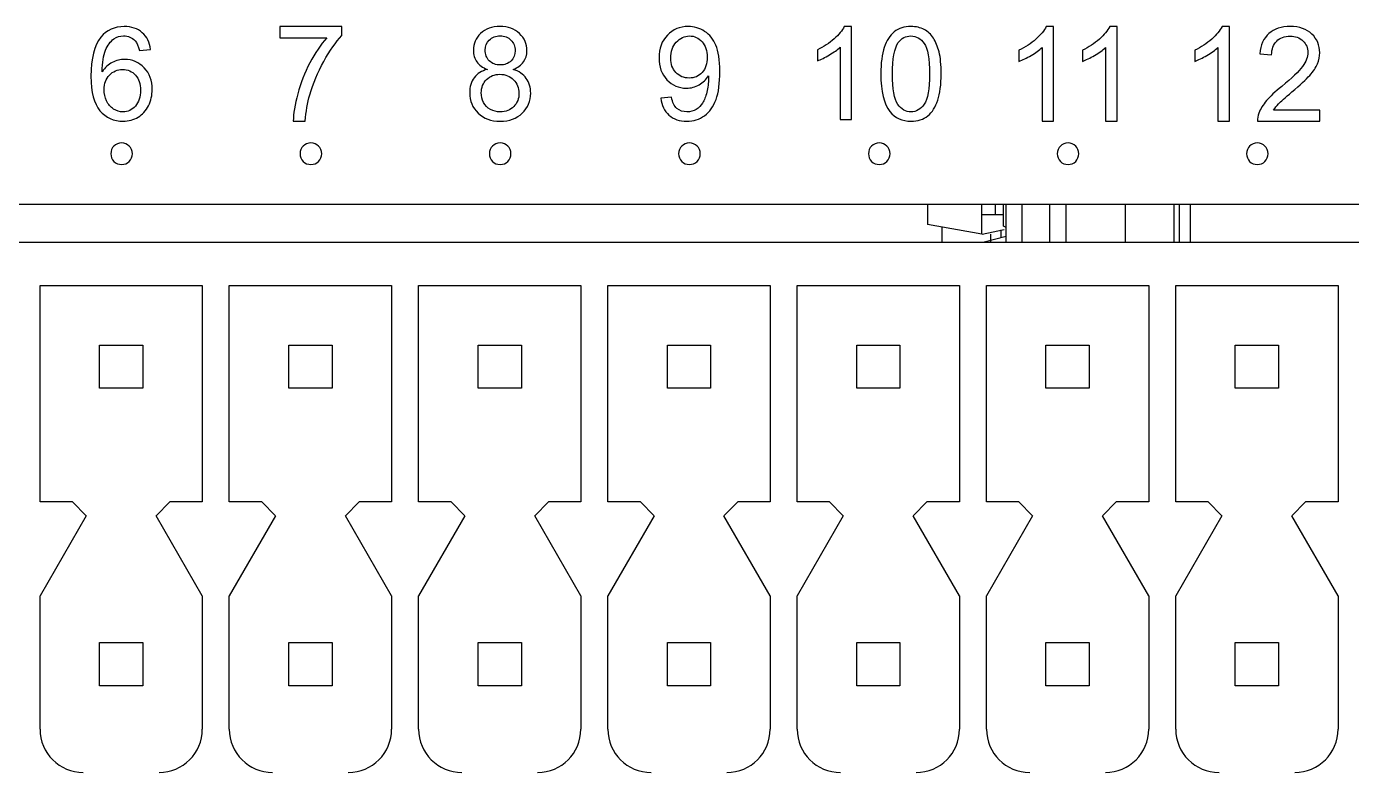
# Model space of a CAD drawing. Header units: millimetres. Extents: x 4086 to 8318, y 123 to 1549.
# Drawn here: x 6986.23 to 7010.73, y 1065.42 to 1079.21 of the extents above; entities that cross this region are included whole.
import ezdxf

# ---------------------------------------------------------------- set-up
doc = ezdxf.new("R2010")
doc.units = ezdxf.units.MM
doc.layers.add('20_ALL_FEATURES', color=7, linetype='Continuous')
doc.layers.add('layer 3', color=7, linetype='Continuous')

msp = doc.modelspace()

# ---------------------------------------------------------------- linework, layer by layer
at = {"layer": '20_ALL_FEATURES', "color": 7, "linetype": 'Continuous'}
for p, q in [((7036.033, 1075.925), (6960.933, 1075.925)), ((7002.895, 1075.925), (7002.895, 1075.553)), ((7003.895, 1075.376), (7003.895, 1075.925)), ((7004.145, 1075.925), (7004.145, 1075.736)), ((7004.295, 1075.524), (7004.295, 1075.925)), ((7004.345, 1075.225), (7004.345, 1075.925)), ((7004.645, 1075.225), (7004.645, 1075.925)), ((7005.155, 1075.225), (7005.155, 1075.925)), ((7005.455, 1075.225), (7005.455, 1075.925)), ((7006.556, 1075.225), (7006.556, 1075.925)), ((7007.455, 1075.225), (7007.455, 1075.925)), ((7007.555, 1075.225), (7007.555, 1075.925)), ((7007.755, 1075.225), (7007.755, 1075.925)), ((7003.895, 1075.376), (7002.895, 1075.553)), ((7003.895, 1075.736), (7004.295, 1075.736)), ((7003.155, 1075.507), (7003.155, 1075.225)), ((7003.905, 1075.376), (7004.308, 1075.462)), ((7004.345, 1075.333), (7003.939, 1075.225)), ((7004.055, 1075.376), (7004.055, 1075.225)), ((7004.255, 1075.309), (7004.255, 1075.451)), ((7004.345, 1075.499), (7004.295, 1075.524)), ((6961.533, 1075.225), (7035.433, 1075.225)), ((6986.483, 1070.425), (6986.483, 1074.425)), ((6986.483, 1074.425), (6989.483, 1074.425)), ((6989.483, 1074.425), (6989.483, 1070.425)), ((6989.983, 1070.425), (6989.983, 1074.425)), ((6989.983, 1074.425), (6992.983, 1074.425)), ((6992.983, 1074.425), (6992.983, 1070.425)), ((6993.483, 1070.425), (6993.483, 1074.425)), ((6993.483, 1074.425), (6996.483, 1074.425)), ((6996.483, 1074.425), (6996.483, 1070.425)), ((6996.983, 1070.425), (6996.983, 1074.425)), ((6996.983, 1074.425), (6999.983, 1074.425)), ((6999.983, 1074.425), (6999.983, 1070.425)), ((7000.483, 1070.425), (7000.483, 1074.425)), ((7000.483, 1074.425), (7003.483, 1074.425)), ((7003.483, 1074.425), (7003.483, 1070.425)), ((7003.983, 1070.425), (7003.983, 1074.425)), ((7003.983, 1074.425), (7006.983, 1074.425)), ((7006.983, 1074.425), (7006.983, 1070.425)), ((7007.483, 1070.425), (7007.483, 1074.425)), ((7007.483, 1074.425), (7010.483, 1074.425)), ((7010.483, 1074.425), (7010.483, 1070.425)), ((6987.583, 1072.525), (6987.583, 1073.325)), ((6987.583, 1073.325), (6988.383, 1073.325)), ((6988.383, 1073.325), (6988.383, 1072.525)), ((6991.083, 1072.525), (6991.083, 1073.325)), ((6991.083, 1073.325), (6991.883, 1073.325)), ((6991.883, 1073.325), (6991.883, 1072.525)), ((6994.583, 1072.525), (6994.583, 1073.325)), ((6994.583, 1073.325), (6995.383, 1073.325)), ((6995.383, 1073.325), (6995.383, 1072.525)), ((6998.083, 1072.525), (6998.083, 1073.325)), ((6998.083, 1073.325), (6998.883, 1073.325)), ((6998.883, 1073.325), (6998.883, 1072.525)), ((7001.583, 1072.525), (7001.583, 1073.325)), ((7001.583, 1073.325), (7002.383, 1073.325)), ((7002.383, 1073.325), (7002.383, 1072.525)), ((7005.083, 1072.525), (7005.083, 1073.325)), ((7005.083, 1073.325), (7005.883, 1073.325)), ((7005.883, 1073.325), (7005.883, 1072.525)), ((7008.583, 1072.525), (7008.583, 1073.325)), ((7008.583, 1073.325), (7009.383, 1073.325)), ((7009.383, 1073.325), (7009.383, 1072.525)), ((6988.383, 1072.525), (6987.583, 1072.525)), ((6991.883, 1072.525), (6991.083, 1072.525)), ((6995.383, 1072.525), (6994.583, 1072.525)), ((6998.883, 1072.525), (6998.083, 1072.525)), ((7002.383, 1072.525), (7001.583, 1072.525)), ((7005.883, 1072.525), (7005.083, 1072.525)), ((7009.383, 1072.525), (7008.583, 1072.525)), ((6987.083, 1070.425), (6986.483, 1070.425)), ((6987.083, 1070.425), (6987.336, 1070.171)), ((6988.629, 1070.171), (6988.883, 1070.425)), ((6989.483, 1070.425), (6988.883, 1070.425)), ((6990.583, 1070.425), (6989.983, 1070.425)), ((6990.583, 1070.425), (6990.836, 1070.171)), ((6992.129, 1070.171), (6992.383, 1070.425)), ((6992.983, 1070.425), (6992.383, 1070.425)), ((6994.083, 1070.425), (6993.483, 1070.425)), ((6994.083, 1070.425), (6994.336, 1070.171)), ((6995.629, 1070.171), (6995.883, 1070.425)), ((6996.483, 1070.425), (6995.883, 1070.425)), ((6997.583, 1070.425), (6996.983, 1070.425)), ((6997.583, 1070.425), (6997.836, 1070.171)), ((6999.129, 1070.171), (6999.383, 1070.425)), ((6999.983, 1070.425), (6999.383, 1070.425)), ((7001.083, 1070.425), (7000.483, 1070.425)), ((7001.083, 1070.425), (7001.336, 1070.171)), ((7002.629, 1070.171), (7002.883, 1070.425)), ((7003.483, 1070.425), (7002.883, 1070.425)), ((7004.583, 1070.425), (7003.983, 1070.425)), ((7004.583, 1070.425), (7004.836, 1070.171)), ((7006.129, 1070.171), (7006.383, 1070.425)), ((7006.983, 1070.425), (7006.383, 1070.425)), ((7008.083, 1070.425), (7007.483, 1070.425)), ((7008.083, 1070.425), (7008.336, 1070.171)), ((7009.629, 1070.171), (7009.883, 1070.425)), ((7010.483, 1070.425), (7009.883, 1070.425)), ((6987.336, 1070.171), (6986.483, 1068.692)), ((6989.483, 1068.692), (6988.629, 1070.171)), ((6990.836, 1070.171), (6989.983, 1068.692)), ((6992.983, 1068.692), (6992.129, 1070.171)), ((6994.336, 1070.171), (6993.483, 1068.692)), ((6996.483, 1068.692), (6995.629, 1070.171)), ((6997.836, 1070.171), (6996.983, 1068.692)), ((6999.983, 1068.692), (6999.129, 1070.171)), ((7001.336, 1070.171), (7000.483, 1068.692)), ((7003.483, 1068.692), (7002.629, 1070.171)), ((7004.836, 1070.171), (7003.983, 1068.692)), ((7006.983, 1068.692), (7006.129, 1070.171)), ((7008.336, 1070.171), (7007.483, 1068.692)), ((7010.483, 1068.692), (7009.629, 1070.171)), ((6986.483, 1066.225), (6986.483, 1068.692)), ((6989.483, 1068.692), (6989.483, 1066.225)), ((6989.983, 1066.225), (6989.983, 1068.692)), ((6992.983, 1068.692), (6992.983, 1066.225)), ((6993.483, 1066.225), (6993.483, 1068.692)), ((6996.483, 1068.692), (6996.483, 1066.225)), ((6996.983, 1066.225), (6996.983, 1068.692)), ((6999.983, 1068.692), (6999.983, 1066.225)), ((7000.483, 1066.225), (7000.483, 1068.692)), ((7003.483, 1068.692), (7003.483, 1066.225)), ((7003.983, 1066.225), (7003.983, 1068.692)), ((7006.983, 1068.692), (7006.983, 1066.225)), ((7007.483, 1066.225), (7007.483, 1068.692)), ((7010.483, 1068.692), (7010.483, 1066.225)), ((6987.583, 1067.025), (6987.583, 1067.825)), ((6987.583, 1067.825), (6988.383, 1067.825)), ((6988.383, 1067.825), (6988.383, 1067.025)), ((6991.083, 1067.025), (6991.083, 1067.825)), ((6991.083, 1067.825), (6991.883, 1067.825)), ((6991.883, 1067.825), (6991.883, 1067.025)), ((6994.583, 1067.025), (6994.583, 1067.825)), ((6994.583, 1067.825), (6995.383, 1067.825)), ((6995.383, 1067.825), (6995.383, 1067.025)), ((6998.083, 1067.025), (6998.083, 1067.825)), ((6998.083, 1067.825), (6998.883, 1067.825)), ((6998.883, 1067.825), (6998.883, 1067.025)), ((7001.583, 1067.025), (7001.583, 1067.825)), ((7001.583, 1067.825), (7002.383, 1067.825)), ((7002.383, 1067.825), (7002.383, 1067.025)), ((7005.083, 1067.025), (7005.083, 1067.825)), ((7005.083, 1067.825), (7005.883, 1067.825)), ((7005.883, 1067.825), (7005.883, 1067.025)), ((7008.583, 1067.025), (7008.583, 1067.825)), ((7008.583, 1067.825), (7009.383, 1067.825)), ((7009.383, 1067.825), (7009.383, 1067.025)), ((6988.383, 1067.025), (6987.583, 1067.025)), ((6991.883, 1067.025), (6991.083, 1067.025)), ((6995.383, 1067.025), (6994.583, 1067.025)), ((6998.883, 1067.025), (6998.083, 1067.025)), ((7002.383, 1067.025), (7001.583, 1067.025)), ((7005.883, 1067.025), (7005.083, 1067.025)), ((7009.383, 1067.025), (7008.583, 1067.025))]:
    msp.add_line(p, q, dxfattribs=at)
for centre, start, end in [((6987.283, 1066.225), 180, 270), ((6988.683, 1066.225), 270, 0), ((6990.783, 1066.225), 180, 270), ((6992.183, 1066.225), 270, 0), ((6994.283, 1066.225), 180, 270), ((6995.683, 1066.225), 270, 0), ((6997.783, 1066.225), 180, 270), ((6999.183, 1066.225), 270, 0), ((7001.283, 1066.225), 180, 270), ((7002.683, 1066.225), 270, 0), ((7004.783, 1066.225), 180, 270), ((7006.183, 1066.225), 270, 0), ((7008.283, 1066.225), 180, 270), ((7009.683, 1066.225), 270, 0)]:
    msp.add_arc(centre, 0.8, start, end, dxfattribs=at)
at = {"layer": 'layer 3'}
for points, knots in [([(6988.528, 1078.786), (6988.528, 1078.786), (6988.32, 1078.769), (6988.32, 1078.769), (6988.32, 1078.769), (6988.301, 1078.851), (6988.275, 1078.912), (6988.24, 1078.949), (6988.24, 1078.949), (6988.183, 1079.009), (6988.112, 1079.039), (6988.028, 1079.039), (6988.028, 1079.039), (6987.961, 1079.039), (6987.901, 1079.021), (6987.849, 1078.983), (6987.849, 1078.983), (6987.783, 1078.935), (6987.731, 1078.865), (6987.693, 1078.772), (6987.693, 1078.772), (6987.654, 1078.679), (6987.634, 1078.547), (6987.633, 1078.376), (6987.633, 1078.376), (6987.684, 1078.453), (6987.746, 1078.51), (6987.819, 1078.547), (6987.819, 1078.547), (6987.893, 1078.585), (6987.969, 1078.604), (6988.05, 1078.604), (6988.05, 1078.604), (6988.19, 1078.604), (6988.31, 1078.552), (6988.409, 1078.448), (6988.409, 1078.448), (6988.508, 1078.345), (6988.557, 1078.212), (6988.557, 1078.048), (6988.557, 1078.048), (6988.557, 1077.94), (6988.534, 1077.84), (6988.488, 1077.748), (6988.488, 1077.748), (6988.441, 1077.655), (6988.377, 1077.585), (6988.296, 1077.536), (6988.296, 1077.536), (6988.215, 1077.487), (6988.123, 1077.462), (6988.02, 1077.462), (6988.02, 1077.462), (6987.845, 1077.462), (6987.702, 1077.526), (6987.591, 1077.655), (6987.591, 1077.655), (6987.48, 1077.784), (6987.425, 1077.997), (6987.425, 1078.293), (6987.425, 1078.293), (6987.425, 1078.624), (6987.486, 1078.865), (6987.609, 1079.015), (6987.609, 1079.015), (6987.715, 1079.146), (6987.86, 1079.212), (6988.041, 1079.212), (6988.041, 1079.212), (6988.176, 1079.212), (6988.287, 1079.174), (6988.373, 1079.098), (6988.373, 1079.098), (6988.459, 1079.023), (6988.511, 1078.919), (6988.528, 1078.786)], [0, 0, 0, 0, 0.05, 0.05, 0.05, 0.05, 0.1, 0.1, 0.1, 0.1, 0.15, 0.15, 0.15, 0.15, 0.2, 0.2, 0.2, 0.2, 0.25, 0.25, 0.25, 0.25, 0.3, 0.3, 0.3, 0.3, 0.35, 0.35, 0.35, 0.35, 0.4, 0.4, 0.4, 0.4, 0.45, 0.45, 0.45, 0.45, 0.5, 0.5, 0.5, 0.5, 0.55, 0.55, 0.55, 0.55, 0.6, 0.6, 0.6, 0.6, 0.65, 0.65, 0.65, 0.65, 0.7, 0.7, 0.7, 0.7, 0.75, 0.75, 0.75, 0.75, 0.8, 0.8, 0.8, 0.8, 0.85, 0.85, 0.85, 0.85, 0.9, 0.9, 0.9, 0.9, 1, 1, 1, 1]), ([(6990.918, 1079.004), (6990.918, 1079.004), (6990.918, 1079.212), (6990.918, 1079.212), (6990.918, 1079.212), (6990.918, 1079.212), (6992.064, 1079.212), (6992.064, 1079.212), (6992.064, 1079.212), (6992.064, 1079.212), (6992.064, 1079.044), (6992.064, 1079.044), (6992.064, 1079.044), (6991.951, 1078.923), (6991.839, 1078.764), (6991.728, 1078.565), (6991.728, 1078.565), (6991.617, 1078.365), (6991.532, 1078.16), (6991.471, 1077.949), (6991.471, 1077.949), (6991.428, 1077.801), (6991.4, 1077.638), (6991.388, 1077.462), (6991.388, 1077.462), (6991.388, 1077.462), (6991.165, 1077.462), (6991.165, 1077.462), (6991.165, 1077.462), (6991.168, 1077.601), (6991.195, 1077.77), (6991.247, 1077.968), (6991.247, 1077.968), (6991.3, 1078.166), (6991.374, 1078.356), (6991.472, 1078.54), (6991.472, 1078.54), (6991.57, 1078.723), (6991.674, 1078.878), (6991.784, 1079.004), (6991.784, 1079.004), (6991.784, 1079.004), (6990.918, 1079.004), (6990.918, 1079.004)], [0, 0, 0, 0, 0.083333, 0.083333, 0.083333, 0.083333, 0.166667, 0.166667, 0.166667, 0.166667, 0.25, 0.25, 0.25, 0.25, 0.333333, 0.333333, 0.333333, 0.333333, 0.416667, 0.416667, 0.416667, 0.416667, 0.5, 0.5, 0.5, 0.5, 0.583333, 0.583333, 0.583333, 0.583333, 0.666667, 0.666667, 0.666667, 0.666667, 0.75, 0.75, 0.75, 0.75, 0.833333, 0.833333, 0.833333, 0.833333, 1, 1, 1, 1]), ([(6994.754, 1078.42), (6994.666, 1078.452), (6994.602, 1078.498), (6994.559, 1078.557), (6994.559, 1078.557), (6994.518, 1078.616), (6994.496, 1078.687), (6994.496, 1078.77), (6994.496, 1078.77), (6994.496, 1078.895), (6994.541, 1078.999), (6994.63, 1079.084), (6994.63, 1079.084), (6994.72, 1079.169), (6994.839, 1079.212), (6994.988, 1079.212), (6994.988, 1079.212), (6995.137, 1079.212), (6995.258, 1079.168), (6995.349, 1079.081), (6995.349, 1079.081), (6995.44, 1078.994), (6995.485, 1078.889), (6995.485, 1078.764), (6995.485, 1078.764), (6995.485, 1078.684), (6995.464, 1078.615), (6995.423, 1078.556), (6995.423, 1078.556), (6995.381, 1078.497), (6995.318, 1078.452), (6995.233, 1078.42), (6995.233, 1078.42), (6995.338, 1078.385), (6995.418, 1078.33), (6995.472, 1078.254), (6995.472, 1078.254), (6995.527, 1078.178), (6995.555, 1078.087), (6995.555, 1077.98), (6995.555, 1077.98), (6995.555, 1077.834), (6995.503, 1077.711), (6995.399, 1077.611), (6995.399, 1077.611), (6995.296, 1077.512), (6995.159, 1077.462), (6994.991, 1077.462), (6994.991, 1077.462), (6994.822, 1077.462), (6994.686, 1077.512), (6994.582, 1077.612), (6994.582, 1077.612), (6994.479, 1077.712), (6994.427, 1077.837), (6994.427, 1077.986), (6994.427, 1077.986), (6994.427, 1078.098), (6994.455, 1078.191), (6994.512, 1078.266), (6994.512, 1078.266), (6994.569, 1078.342), (6994.649, 1078.393), (6994.754, 1078.42)], [0, 0, 0, 0, 0.058824, 0.058824, 0.058824, 0.058824, 0.117647, 0.117647, 0.117647, 0.117647, 0.176471, 0.176471, 0.176471, 0.176471, 0.235294, 0.235294, 0.235294, 0.235294, 0.294118, 0.294118, 0.294118, 0.294118, 0.352941, 0.352941, 0.352941, 0.352941, 0.411765, 0.411765, 0.411765, 0.411765, 0.470588, 0.470588, 0.470588, 0.470588, 0.529412, 0.529412, 0.529412, 0.529412, 0.588235, 0.588235, 0.588235, 0.588235, 0.647059, 0.647059, 0.647059, 0.647059, 0.705882, 0.705882, 0.705882, 0.705882, 0.764706, 0.764706, 0.764706, 0.764706, 0.823529, 0.823529, 0.823529, 0.823529, 0.882353, 0.882353, 0.882353, 0.882353, 1, 1, 1, 1]), ([(6994.712, 1078.777), (6994.712, 1078.696), (6994.738, 1078.63), (6994.789, 1078.578), (6994.789, 1078.578), (6994.841, 1078.527), (6994.909, 1078.501), (6994.993, 1078.501), (6994.993, 1078.501), (6995.075, 1078.501), (6995.141, 1078.526), (6995.193, 1078.577), (6995.193, 1078.577), (6995.244, 1078.628), (6995.27, 1078.691), (6995.27, 1078.765), (6995.27, 1078.765), (6995.27, 1078.843), (6995.243, 1078.908), (6995.19, 1078.96), (6995.19, 1078.96), (6995.138, 1079.013), (6995.071, 1079.039), (6994.991, 1079.039), (6994.991, 1079.039), (6994.91, 1079.039), (6994.843, 1079.014), (6994.79, 1078.962), (6994.79, 1078.962), (6994.738, 1078.911), (6994.712, 1078.849), (6994.712, 1078.777)], [0, 0, 0, 0, 0.111111, 0.111111, 0.111111, 0.111111, 0.222222, 0.222222, 0.222222, 0.222222, 0.333333, 0.333333, 0.333333, 0.333333, 0.444444, 0.444444, 0.444444, 0.444444, 0.555556, 0.555556, 0.555556, 0.555556, 0.666667, 0.666667, 0.666667, 0.666667, 0.777778, 0.777778, 0.777778, 0.777778, 1, 1, 1, 1]), ([(6997.959, 1077.888), (6997.959, 1077.888), (6998.16, 1077.905), (6998.16, 1077.905), (6998.16, 1077.905), (6998.178, 1077.81), (6998.21, 1077.741), (6998.259, 1077.698), (6998.259, 1077.698), (6998.307, 1077.656), (6998.369, 1077.634), (6998.444, 1077.634), (6998.444, 1077.634), (6998.509, 1077.634), (6998.566, 1077.649), (6998.615, 1077.679), (6998.615, 1077.679), (6998.664, 1077.708), (6998.704, 1077.748), (6998.735, 1077.798), (6998.735, 1077.798), (6998.765, 1077.847), (6998.791, 1077.914), (6998.812, 1077.998), (6998.812, 1077.998), (6998.834, 1078.083), (6998.844, 1078.168), (6998.844, 1078.256), (6998.844, 1078.256), (6998.844, 1078.265), (6998.843, 1078.279), (6998.843, 1078.298), (6998.843, 1078.298), (6998.801, 1078.231), (6998.743, 1078.176), (6998.671, 1078.135), (6998.671, 1078.135), (6998.598, 1078.093), (6998.519, 1078.072), (6998.435, 1078.072), (6998.435, 1078.072), (6998.293, 1078.072), (6998.173, 1078.124), (6998.075, 1078.227), (6998.075, 1078.227), (6997.977, 1078.329), (6997.928, 1078.465), (6997.928, 1078.633), (6997.928, 1078.633), (6997.928, 1078.807), (6997.979, 1078.947), (6998.082, 1079.053), (6998.082, 1079.053), (6998.184, 1079.159), (6998.312, 1079.212), (6998.466, 1079.212), (6998.466, 1079.212), (6998.577, 1079.212), (6998.679, 1079.182), (6998.772, 1079.122), (6998.772, 1079.122), (6998.864, 1079.062), (6998.934, 1078.976), (6998.981, 1078.865), (6998.981, 1078.865), (6999.029, 1078.754), (6999.053, 1078.593), (6999.053, 1078.383), (6999.053, 1078.383), (6999.053, 1078.164), (6999.03, 1077.99), (6998.982, 1077.86), (6998.982, 1077.86), (6998.935, 1077.73), (6998.864, 1077.631), (6998.77, 1077.564), (6998.77, 1077.564), (6998.676, 1077.496), (6998.567, 1077.462), (6998.441, 1077.462), (6998.441, 1077.462), (6998.306, 1077.462), (6998.197, 1077.499), (6998.112, 1077.574), (6998.112, 1077.574), (6998.028, 1077.648), (6997.976, 1077.753), (6997.959, 1077.888)], [0, 0, 0, 0, 0.043478, 0.043478, 0.043478, 0.043478, 0.086957, 0.086957, 0.086957, 0.086957, 0.130435, 0.130435, 0.130435, 0.130435, 0.173913, 0.173913, 0.173913, 0.173913, 0.217391, 0.217391, 0.217391, 0.217391, 0.26087, 0.26087, 0.26087, 0.26087, 0.304348, 0.304348, 0.304348, 0.304348, 0.347826, 0.347826, 0.347826, 0.347826, 0.391304, 0.391304, 0.391304, 0.391304, 0.434783, 0.434783, 0.434783, 0.434783, 0.478261, 0.478261, 0.478261, 0.478261, 0.521739, 0.521739, 0.521739, 0.521739, 0.565217, 0.565217, 0.565217, 0.565217, 0.608696, 0.608696, 0.608696, 0.608696, 0.652174, 0.652174, 0.652174, 0.652174, 0.695652, 0.695652, 0.695652, 0.695652, 0.73913, 0.73913, 0.73913, 0.73913, 0.782609, 0.782609, 0.782609, 0.782609, 0.826087, 0.826087, 0.826087, 0.826087, 0.869565, 0.869565, 0.869565, 0.869565, 0.913043, 0.913043, 0.913043, 0.913043, 1, 1, 1, 1]), ([(6998.819, 1078.644), (6998.819, 1078.764), (6998.787, 1078.86), (6998.723, 1078.931), (6998.723, 1078.931), (6998.66, 1079.002), (6998.582, 1079.037), (6998.491, 1079.037), (6998.491, 1079.037), (6998.397, 1079.037), (6998.316, 1078.999), (6998.247, 1078.923), (6998.247, 1078.923), (6998.178, 1078.847), (6998.144, 1078.748), (6998.144, 1078.626), (6998.144, 1078.626), (6998.144, 1078.518), (6998.176, 1078.429), (6998.241, 1078.361), (6998.241, 1078.361), (6998.307, 1078.293), (6998.388, 1078.259), (6998.485, 1078.259), (6998.485, 1078.259), (6998.583, 1078.259), (6998.662, 1078.293), (6998.725, 1078.361), (6998.725, 1078.361), (6998.788, 1078.429), (6998.819, 1078.524), (6998.819, 1078.644)], [0, 0, 0, 0, 0.111111, 0.111111, 0.111111, 0.111111, 0.222222, 0.222222, 0.222222, 0.222222, 0.333333, 0.333333, 0.333333, 0.333333, 0.444444, 0.444444, 0.444444, 0.444444, 0.555556, 0.555556, 0.555556, 0.555556, 0.666667, 0.666667, 0.666667, 0.666667, 0.777778, 0.777778, 0.777778, 0.777778, 1, 1, 1, 1]), ([(7001.488, 1077.491), (7001.488, 1077.491), (7001.278, 1077.491), (7001.278, 1077.491), (7001.278, 1077.491), (7001.278, 1077.491), (7001.278, 1078.832), (7001.278, 1078.832), (7001.278, 1078.832), (7001.227, 1078.783), (7001.16, 1078.735), (7001.078, 1078.687), (7001.078, 1078.687), (7000.996, 1078.638), (7000.922, 1078.602), (7000.856, 1078.578), (7000.856, 1078.578), (7000.856, 1078.578), (7000.856, 1078.782), (7000.856, 1078.782), (7000.856, 1078.782), (7000.974, 1078.837), (7001.077, 1078.904), (7001.165, 1078.983), (7001.165, 1078.983), (7001.253, 1079.061), (7001.316, 1079.138), (7001.353, 1079.212), (7001.353, 1079.212), (7001.353, 1079.212), (7001.488, 1079.212), (7001.488, 1079.212), (7001.488, 1079.212), (7001.488, 1079.212), (7001.488, 1077.491), (7001.488, 1077.491)], [0, 0, 0, 0, 0.1, 0.1, 0.1, 0.1, 0.2, 0.2, 0.2, 0.2, 0.3, 0.3, 0.3, 0.3, 0.4, 0.4, 0.4, 0.4, 0.5, 0.5, 0.5, 0.5, 0.6, 0.6, 0.6, 0.6, 0.7, 0.7, 0.7, 0.7, 0.8, 0.8, 0.8, 0.8, 1, 1, 1, 1]), ([(7002.03, 1078.336), (7002.03, 1078.539), (7002.05, 1078.702), (7002.092, 1078.826), (7002.092, 1078.826), (7002.134, 1078.95), (7002.196, 1079.045), (7002.278, 1079.112), (7002.278, 1079.112), (7002.36, 1079.179), (7002.463, 1079.212), (7002.588, 1079.212), (7002.588, 1079.212), (7002.679, 1079.212), (7002.76, 1079.193), (7002.83, 1079.156), (7002.83, 1079.156), (7002.899, 1079.119), (7002.957, 1079.066), (7003.001, 1078.996), (7003.001, 1078.996), (7003.046, 1078.927), (7003.081, 1078.842), (7003.107, 1078.741), (7003.107, 1078.741), (7003.133, 1078.641), (7003.145, 1078.506), (7003.145, 1078.336), (7003.145, 1078.336), (7003.145, 1078.135), (7003.124, 1077.973), (7003.083, 1077.849), (7003.083, 1077.849), (7003.042, 1077.725), (7002.981, 1077.629), (7002.898, 1077.562), (7002.898, 1077.562), (7002.817, 1077.495), (7002.713, 1077.462), (7002.588, 1077.462), (7002.588, 1077.462), (7002.423, 1077.462), (7002.293, 1077.52), (7002.199, 1077.638), (7002.199, 1077.638), (7002.086, 1077.782), (7002.03, 1078.014), (7002.03, 1078.336)], [0, 0, 0, 0, 0.076923, 0.076923, 0.076923, 0.076923, 0.153846, 0.153846, 0.153846, 0.153846, 0.230769, 0.230769, 0.230769, 0.230769, 0.307692, 0.307692, 0.307692, 0.307692, 0.384615, 0.384615, 0.384615, 0.384615, 0.461538, 0.461538, 0.461538, 0.461538, 0.538462, 0.538462, 0.538462, 0.538462, 0.615385, 0.615385, 0.615385, 0.615385, 0.692308, 0.692308, 0.692308, 0.692308, 0.769231, 0.769231, 0.769231, 0.769231, 0.846154, 0.846154, 0.846154, 0.846154, 1, 1, 1, 1]), ([(7002.245, 1078.336), (7002.245, 1078.054), (7002.278, 1077.866), (7002.344, 1077.773), (7002.344, 1077.773), (7002.41, 1077.68), (7002.491, 1077.634), (7002.588, 1077.634), (7002.588, 1077.634), (7002.684, 1077.634), (7002.765, 1077.681), (7002.831, 1077.774), (7002.831, 1077.774), (7002.897, 1077.867), (7002.93, 1078.054), (7002.93, 1078.336), (7002.93, 1078.336), (7002.93, 1078.618), (7002.897, 1078.805), (7002.831, 1078.898), (7002.831, 1078.898), (7002.766, 1078.991), (7002.684, 1079.037), (7002.585, 1079.037), (7002.585, 1079.037), (7002.489, 1079.037), (7002.411, 1078.996), (7002.353, 1078.914), (7002.353, 1078.914), (7002.281, 1078.81), (7002.245, 1078.617), (7002.245, 1078.336)], [0, 0, 0, 0, 0.111111, 0.111111, 0.111111, 0.111111, 0.222222, 0.222222, 0.222222, 0.222222, 0.333333, 0.333333, 0.333333, 0.333333, 0.444444, 0.444444, 0.444444, 0.444444, 0.555556, 0.555556, 0.555556, 0.555556, 0.666667, 0.666667, 0.666667, 0.666667, 0.777778, 0.777778, 0.777778, 0.777778, 1, 1, 1, 1]), ([(7005.225, 1077.462), (7005.225, 1077.462), (7005.011, 1077.462), (7005.011, 1077.462), (7005.011, 1077.462), (7005.011, 1077.462), (7005.011, 1078.826), (7005.011, 1078.826), (7005.011, 1078.826), (7004.96, 1078.776), (7004.892, 1078.727), (7004.809, 1078.678), (7004.809, 1078.678), (7004.725, 1078.629), (7004.649, 1078.592), (7004.583, 1078.568), (7004.583, 1078.568), (7004.583, 1078.568), (7004.583, 1078.774), (7004.583, 1078.774), (7004.583, 1078.774), (7004.703, 1078.83), (7004.807, 1078.899), (7004.897, 1078.979), (7004.897, 1078.979), (7004.987, 1079.059), (7005.05, 1079.136), (7005.088, 1079.212), (7005.088, 1079.212), (7005.088, 1079.212), (7005.225, 1079.212), (7005.225, 1079.212), (7005.225, 1079.212), (7005.225, 1079.212), (7005.225, 1077.462), (7005.225, 1077.462)], [0, 0, 0, 0, 0.1, 0.1, 0.1, 0.1, 0.2, 0.2, 0.2, 0.2, 0.3, 0.3, 0.3, 0.3, 0.4, 0.4, 0.4, 0.4, 0.5, 0.5, 0.5, 0.5, 0.6, 0.6, 0.6, 0.6, 0.7, 0.7, 0.7, 0.7, 0.8, 0.8, 0.8, 0.8, 1, 1, 1, 1]), ([(7006.399, 1077.462), (7006.399, 1077.462), (7006.184, 1077.462), (7006.184, 1077.462), (7006.184, 1077.462), (7006.184, 1077.462), (7006.184, 1078.826), (7006.184, 1078.826), (7006.184, 1078.826), (7006.133, 1078.776), (7006.065, 1078.727), (7005.982, 1078.678), (7005.982, 1078.678), (7005.898, 1078.629), (7005.823, 1078.592), (7005.756, 1078.568), (7005.756, 1078.568), (7005.756, 1078.568), (7005.756, 1078.774), (7005.756, 1078.774), (7005.756, 1078.774), (7005.876, 1078.83), (7005.98, 1078.899), (7006.07, 1078.979), (7006.07, 1078.979), (7006.16, 1079.059), (7006.223, 1079.136), (7006.261, 1079.212), (7006.261, 1079.212), (7006.261, 1079.212), (7006.399, 1079.212), (7006.399, 1079.212), (7006.399, 1079.212), (7006.399, 1079.212), (7006.399, 1077.462), (7006.399, 1077.462)], [0, 0, 0, 0, 0.1, 0.1, 0.1, 0.1, 0.2, 0.2, 0.2, 0.2, 0.3, 0.3, 0.3, 0.3, 0.4, 0.4, 0.4, 0.4, 0.5, 0.5, 0.5, 0.5, 0.6, 0.6, 0.6, 0.6, 0.7, 0.7, 0.7, 0.7, 0.8, 0.8, 0.8, 0.8, 1, 1, 1, 1]), ([(7008.476, 1077.462), (7008.476, 1077.462), (7008.261, 1077.462), (7008.261, 1077.462), (7008.261, 1077.462), (7008.261, 1077.462), (7008.261, 1078.826), (7008.261, 1078.826), (7008.261, 1078.826), (7008.21, 1078.776), (7008.142, 1078.727), (7008.059, 1078.678), (7008.059, 1078.678), (7007.975, 1078.629), (7007.9, 1078.592), (7007.833, 1078.568), (7007.833, 1078.568), (7007.833, 1078.568), (7007.833, 1078.774), (7007.833, 1078.774), (7007.833, 1078.774), (7007.953, 1078.83), (7008.058, 1078.899), (7008.147, 1078.979), (7008.147, 1078.979), (7008.237, 1079.059), (7008.3, 1079.136), (7008.338, 1079.212), (7008.338, 1079.212), (7008.338, 1079.212), (7008.476, 1079.212), (7008.476, 1079.212), (7008.476, 1079.212), (7008.476, 1079.212), (7008.476, 1077.462), (7008.476, 1077.462)], [0, 0, 0, 0, 0.1, 0.1, 0.1, 0.1, 0.2, 0.2, 0.2, 0.2, 0.3, 0.3, 0.3, 0.3, 0.4, 0.4, 0.4, 0.4, 0.5, 0.5, 0.5, 0.5, 0.6, 0.6, 0.6, 0.6, 0.7, 0.7, 0.7, 0.7, 0.8, 0.8, 0.8, 0.8, 1, 1, 1, 1]), ([(7010.148, 1077.666), (7010.148, 1077.666), (7010.148, 1077.462), (7010.148, 1077.462), (7010.148, 1077.462), (7010.148, 1077.462), (7008.995, 1077.462), (7008.995, 1077.462), (7008.995, 1077.462), (7008.993, 1077.513), (7009.001, 1077.563), (7009.02, 1077.611), (7009.02, 1077.611), (7009.049, 1077.689), (7009.097, 1077.766), (7009.162, 1077.842), (7009.162, 1077.842), (7009.227, 1077.918), (7009.321, 1078.006), (7009.442, 1078.105), (7009.442, 1078.105), (7009.631, 1078.26), (7009.759, 1078.383), (7009.826, 1078.474), (7009.826, 1078.474), (7009.893, 1078.565), (7009.927, 1078.651), (7009.927, 1078.732), (7009.927, 1078.732), (7009.927, 1078.817), (7009.896, 1078.888), (7009.835, 1078.947), (7009.835, 1078.947), (7009.775, 1079.005), (7009.695, 1079.034), (7009.597, 1079.034), (7009.597, 1079.034), (7009.494, 1079.034), (7009.411, 1079.003), (7009.349, 1078.942), (7009.349, 1078.942), (7009.287, 1078.88), (7009.256, 1078.795), (7009.255, 1078.686), (7009.255, 1078.686), (7009.255, 1078.686), (7009.036, 1078.708), (7009.036, 1078.708), (7009.036, 1078.708), (7009.051, 1078.872), (7009.108, 1078.997), (7009.206, 1079.083), (7009.206, 1079.083), (7009.304, 1079.169), (7009.436, 1079.212), (7009.602, 1079.212), (7009.602, 1079.212), (7009.769, 1079.212), (7009.902, 1079.166), (7009.999, 1079.073), (7009.999, 1079.073), (7010.097, 1078.98), (7010.146, 1078.865), (7010.146, 1078.727), (7010.146, 1078.727), (7010.146, 1078.658), (7010.132, 1078.589), (7010.103, 1078.522), (7010.103, 1078.522), (7010.074, 1078.454), (7010.027, 1078.383), (7009.961, 1078.308), (7009.961, 1078.308), (7009.894, 1078.234), (7009.784, 1078.131), (7009.631, 1078.002), (7009.631, 1078.002), (7009.502, 1077.894), (7009.42, 1077.821), (7009.383, 1077.782), (7009.383, 1077.782), (7009.347, 1077.744), (7009.317, 1077.705), (7009.293, 1077.666), (7009.293, 1077.666), (7009.293, 1077.666), (7010.148, 1077.666), (7010.148, 1077.666)], [0, 0, 0, 0, 0.043478, 0.043478, 0.043478, 0.043478, 0.086957, 0.086957, 0.086957, 0.086957, 0.130435, 0.130435, 0.130435, 0.130435, 0.173913, 0.173913, 0.173913, 0.173913, 0.217391, 0.217391, 0.217391, 0.217391, 0.26087, 0.26087, 0.26087, 0.26087, 0.304348, 0.304348, 0.304348, 0.304348, 0.347826, 0.347826, 0.347826, 0.347826, 0.391304, 0.391304, 0.391304, 0.391304, 0.434783, 0.434783, 0.434783, 0.434783, 0.478261, 0.478261, 0.478261, 0.478261, 0.521739, 0.521739, 0.521739, 0.521739, 0.565217, 0.565217, 0.565217, 0.565217, 0.608696, 0.608696, 0.608696, 0.608696, 0.652174, 0.652174, 0.652174, 0.652174, 0.695652, 0.695652, 0.695652, 0.695652, 0.73913, 0.73913, 0.73913, 0.73913, 0.782609, 0.782609, 0.782609, 0.782609, 0.826087, 0.826087, 0.826087, 0.826087, 0.869565, 0.869565, 0.869565, 0.869565, 0.913043, 0.913043, 0.913043, 0.913043, 1, 1, 1, 1]), ([(6987.666, 1078.046), (6987.666, 1077.973), (6987.682, 1077.904), (6987.713, 1077.838), (6987.713, 1077.838), (6987.743, 1077.771), (6987.786, 1077.721), (6987.841, 1077.686), (6987.841, 1077.686), (6987.896, 1077.652), (6987.954, 1077.634), (6988.016, 1077.634), (6988.016, 1077.634), (6988.106, 1077.634), (6988.183, 1077.67), (6988.246, 1077.742), (6988.246, 1077.742), (6988.31, 1077.814), (6988.341, 1077.911), (6988.341, 1078.034), (6988.341, 1078.034), (6988.341, 1078.153), (6988.31, 1078.246), (6988.247, 1078.314), (6988.247, 1078.314), (6988.185, 1078.383), (6988.105, 1078.417), (6988.008, 1078.417), (6988.008, 1078.417), (6987.913, 1078.417), (6987.832, 1078.383), (6987.766, 1078.314), (6987.766, 1078.314), (6987.7, 1078.246), (6987.666, 1078.157), (6987.666, 1078.046)], [0, 0, 0, 0, 0.1, 0.1, 0.1, 0.1, 0.2, 0.2, 0.2, 0.2, 0.3, 0.3, 0.3, 0.3, 0.4, 0.4, 0.4, 0.4, 0.5, 0.5, 0.5, 0.5, 0.6, 0.6, 0.6, 0.6, 0.7, 0.7, 0.7, 0.7, 0.8, 0.8, 0.8, 0.8, 1, 1, 1, 1]), ([(6994.642, 1077.985), (6994.642, 1077.925), (6994.656, 1077.867), (6994.684, 1077.81), (6994.684, 1077.81), (6994.712, 1077.755), (6994.754, 1077.711), (6994.811, 1077.68), (6994.811, 1077.68), (6994.867, 1077.65), (6994.928, 1077.634), (6994.992, 1077.634), (6994.992, 1077.634), (6995.094, 1077.634), (6995.177, 1077.667), (6995.242, 1077.731), (6995.242, 1077.731), (6995.307, 1077.796), (6995.339, 1077.878), (6995.339, 1077.978), (6995.339, 1077.978), (6995.339, 1078.079), (6995.306, 1078.163), (6995.239, 1078.229), (6995.239, 1078.229), (6995.172, 1078.295), (6995.087, 1078.328), (6994.986, 1078.328), (6994.986, 1078.328), (6994.886, 1078.328), (6994.804, 1078.296), (6994.739, 1078.23), (6994.739, 1078.23), (6994.675, 1078.165), (6994.642, 1078.083), (6994.642, 1077.985)], [0, 0, 0, 0, 0.1, 0.1, 0.1, 0.1, 0.2, 0.2, 0.2, 0.2, 0.3, 0.3, 0.3, 0.3, 0.4, 0.4, 0.4, 0.4, 0.5, 0.5, 0.5, 0.5, 0.6, 0.6, 0.6, 0.6, 0.7, 0.7, 0.7, 0.7, 0.8, 0.8, 0.8, 0.8, 1, 1, 1, 1]), ([(6987.991, 1077.061), (6988.101, 1077.061), (6988.191, 1076.972), (6988.191, 1076.861), (6988.191, 1076.861), (6988.191, 1076.751), (6988.101, 1076.661), (6987.991, 1076.661), (6987.991, 1076.661), (6987.88, 1076.661), (6987.791, 1076.751), (6987.791, 1076.861), (6987.791, 1076.861), (6987.791, 1076.972), (6987.88, 1077.061), (6987.991, 1077.061)], [0, 0, 0, 0, 0.2, 0.2, 0.2, 0.2, 0.4, 0.4, 0.4, 0.4, 0.6, 0.6, 0.6, 0.6, 1, 1, 1, 1]), ([(6991.491, 1077.061), (6991.601, 1077.061), (6991.691, 1076.972), (6991.691, 1076.861), (6991.691, 1076.861), (6991.691, 1076.751), (6991.601, 1076.661), (6991.491, 1076.661), (6991.491, 1076.661), (6991.38, 1076.661), (6991.291, 1076.751), (6991.291, 1076.861), (6991.291, 1076.861), (6991.291, 1076.972), (6991.38, 1077.061), (6991.491, 1077.061)], [0, 0, 0, 0, 0.2, 0.2, 0.2, 0.2, 0.4, 0.4, 0.4, 0.4, 0.6, 0.6, 0.6, 0.6, 1, 1, 1, 1]), ([(6994.991, 1077.061), (6995.101, 1077.061), (6995.191, 1076.972), (6995.191, 1076.861), (6995.191, 1076.861), (6995.191, 1076.751), (6995.101, 1076.661), (6994.991, 1076.661), (6994.991, 1076.661), (6994.88, 1076.661), (6994.791, 1076.751), (6994.791, 1076.861), (6994.791, 1076.861), (6994.791, 1076.972), (6994.88, 1077.061), (6994.991, 1077.061)], [0, 0, 0, 0, 0.2, 0.2, 0.2, 0.2, 0.4, 0.4, 0.4, 0.4, 0.6, 0.6, 0.6, 0.6, 1, 1, 1, 1]), ([(6998.491, 1077.061), (6998.601, 1077.061), (6998.691, 1076.972), (6998.691, 1076.861), (6998.691, 1076.861), (6998.691, 1076.751), (6998.601, 1076.661), (6998.491, 1076.661), (6998.491, 1076.661), (6998.38, 1076.661), (6998.291, 1076.751), (6998.291, 1076.861), (6998.291, 1076.861), (6998.291, 1076.972), (6998.38, 1077.061), (6998.491, 1077.061)], [0, 0, 0, 0, 0.2, 0.2, 0.2, 0.2, 0.4, 0.4, 0.4, 0.4, 0.6, 0.6, 0.6, 0.6, 1, 1, 1, 1]), ([(7002.001, 1077.061), (7002.111, 1077.061), (7002.201, 1076.972), (7002.201, 1076.861), (7002.201, 1076.861), (7002.201, 1076.751), (7002.111, 1076.661), (7002.001, 1076.661), (7002.001, 1076.661), (7001.89, 1076.661), (7001.801, 1076.751), (7001.801, 1076.861), (7001.801, 1076.861), (7001.801, 1076.972), (7001.89, 1077.061), (7002.001, 1077.061)], [0, 0, 0, 0, 0.2, 0.2, 0.2, 0.2, 0.4, 0.4, 0.4, 0.4, 0.6, 0.6, 0.6, 0.6, 1, 1, 1, 1]), ([(7005.491, 1077.061), (7005.601, 1077.061), (7005.691, 1076.972), (7005.691, 1076.861), (7005.691, 1076.861), (7005.691, 1076.751), (7005.601, 1076.661), (7005.491, 1076.661), (7005.491, 1076.661), (7005.38, 1076.661), (7005.291, 1076.751), (7005.291, 1076.861), (7005.291, 1076.861), (7005.291, 1076.972), (7005.38, 1077.061), (7005.491, 1077.061)], [0, 0, 0, 0, 0.2, 0.2, 0.2, 0.2, 0.4, 0.4, 0.4, 0.4, 0.6, 0.6, 0.6, 0.6, 1, 1, 1, 1]), ([(7008.991, 1077.061), (7009.101, 1077.061), (7009.191, 1076.972), (7009.191, 1076.861), (7009.191, 1076.861), (7009.191, 1076.751), (7009.101, 1076.661), (7008.991, 1076.661), (7008.991, 1076.661), (7008.88, 1076.661), (7008.791, 1076.751), (7008.791, 1076.861), (7008.791, 1076.861), (7008.791, 1076.972), (7008.88, 1077.061), (7008.991, 1077.061)], [0, 0, 0, 0, 0.2, 0.2, 0.2, 0.2, 0.4, 0.4, 0.4, 0.4, 0.6, 0.6, 0.6, 0.6, 1, 1, 1, 1])]:
    msp.add_open_spline(points, degree=3, knots=knots, dxfattribs=at)

doc.saveas('drawing.dxf')
